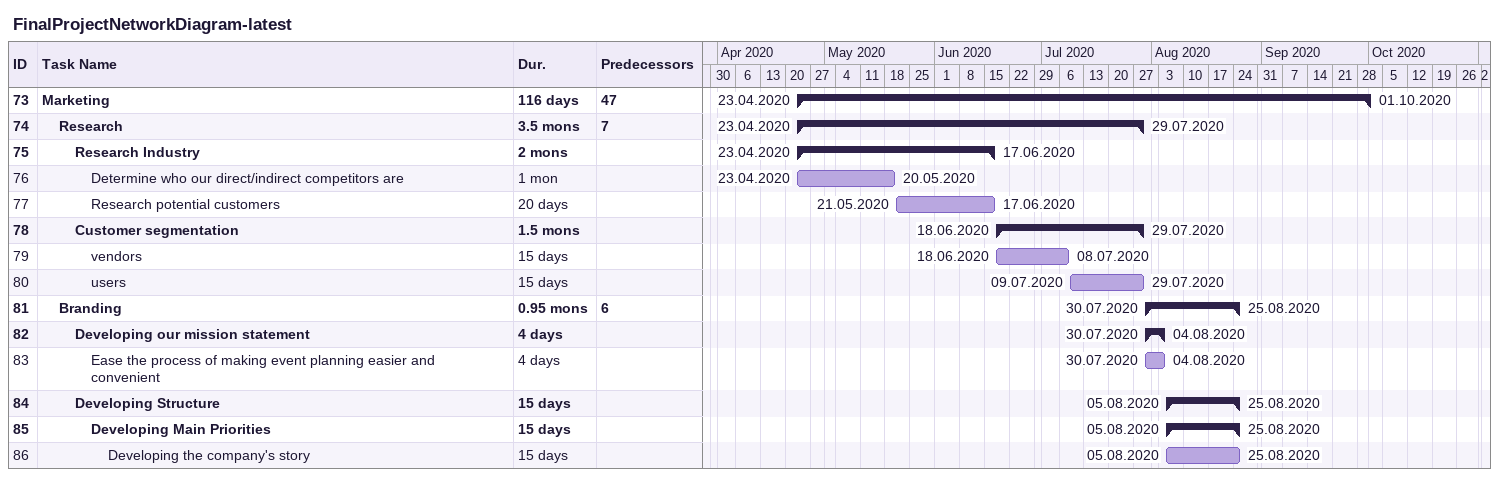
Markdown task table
FinalProjectNetworkDiagram-latest

| ID | Level | Task | Duration | Start | Finish | Predecessors |
|---|---|---|---|---|---|---|
| 73 | 1 | **Marketing** | 116d | 2020-04-23 | 2020-10-01 | 47 |
| 74 | 2 | **Research** | 3.5mo | 2020-04-23 | 2020-07-29 | 7 |
| 75 | 3 | **Research Industry** | 2mo | 2020-04-23 | 2020-06-17 |  |
| 76 | 4 | Determine who our direct/indirect competitors are | 1mo | 2020-04-23 | 2020-05-20 |  |
| 77 | 4 | Research potential customers | 20d | 2020-05-21 | 2020-06-17 |  |
| 78 | 3 | **Customer segmentation** | 1.5mo | 2020-06-18 | 2020-07-29 |  |
| 79 | 4 | vendors | 15d | 2020-06-18 | 2020-07-08 |  |
| 80 | 4 | users | 15d | 2020-07-09 | 2020-07-29 |  |
| 81 | 2 | **Branding** | 0.95mo | 2020-07-30 | 2020-08-25 | 6 |
| 82 | 3 | **Developing our mission statement** | 4d | 2020-07-30 | 2020-08-04 |  |
| 83 | 4 | Ease the process of making event planning easier and convenient | 4d | 2020-07-30 | 2020-08-04 |  |
| 84 | 3 | **Developing Structure** | 15d | 2020-08-05 | 2020-08-25 |  |
| 85 | 4 | **Developing Main Priorities** | 15d | 2020-08-05 | 2020-08-25 |  |
| 86 | 5 | Developing the company's story | 15d | 2020-08-05 | 2020-08-25 |  |
